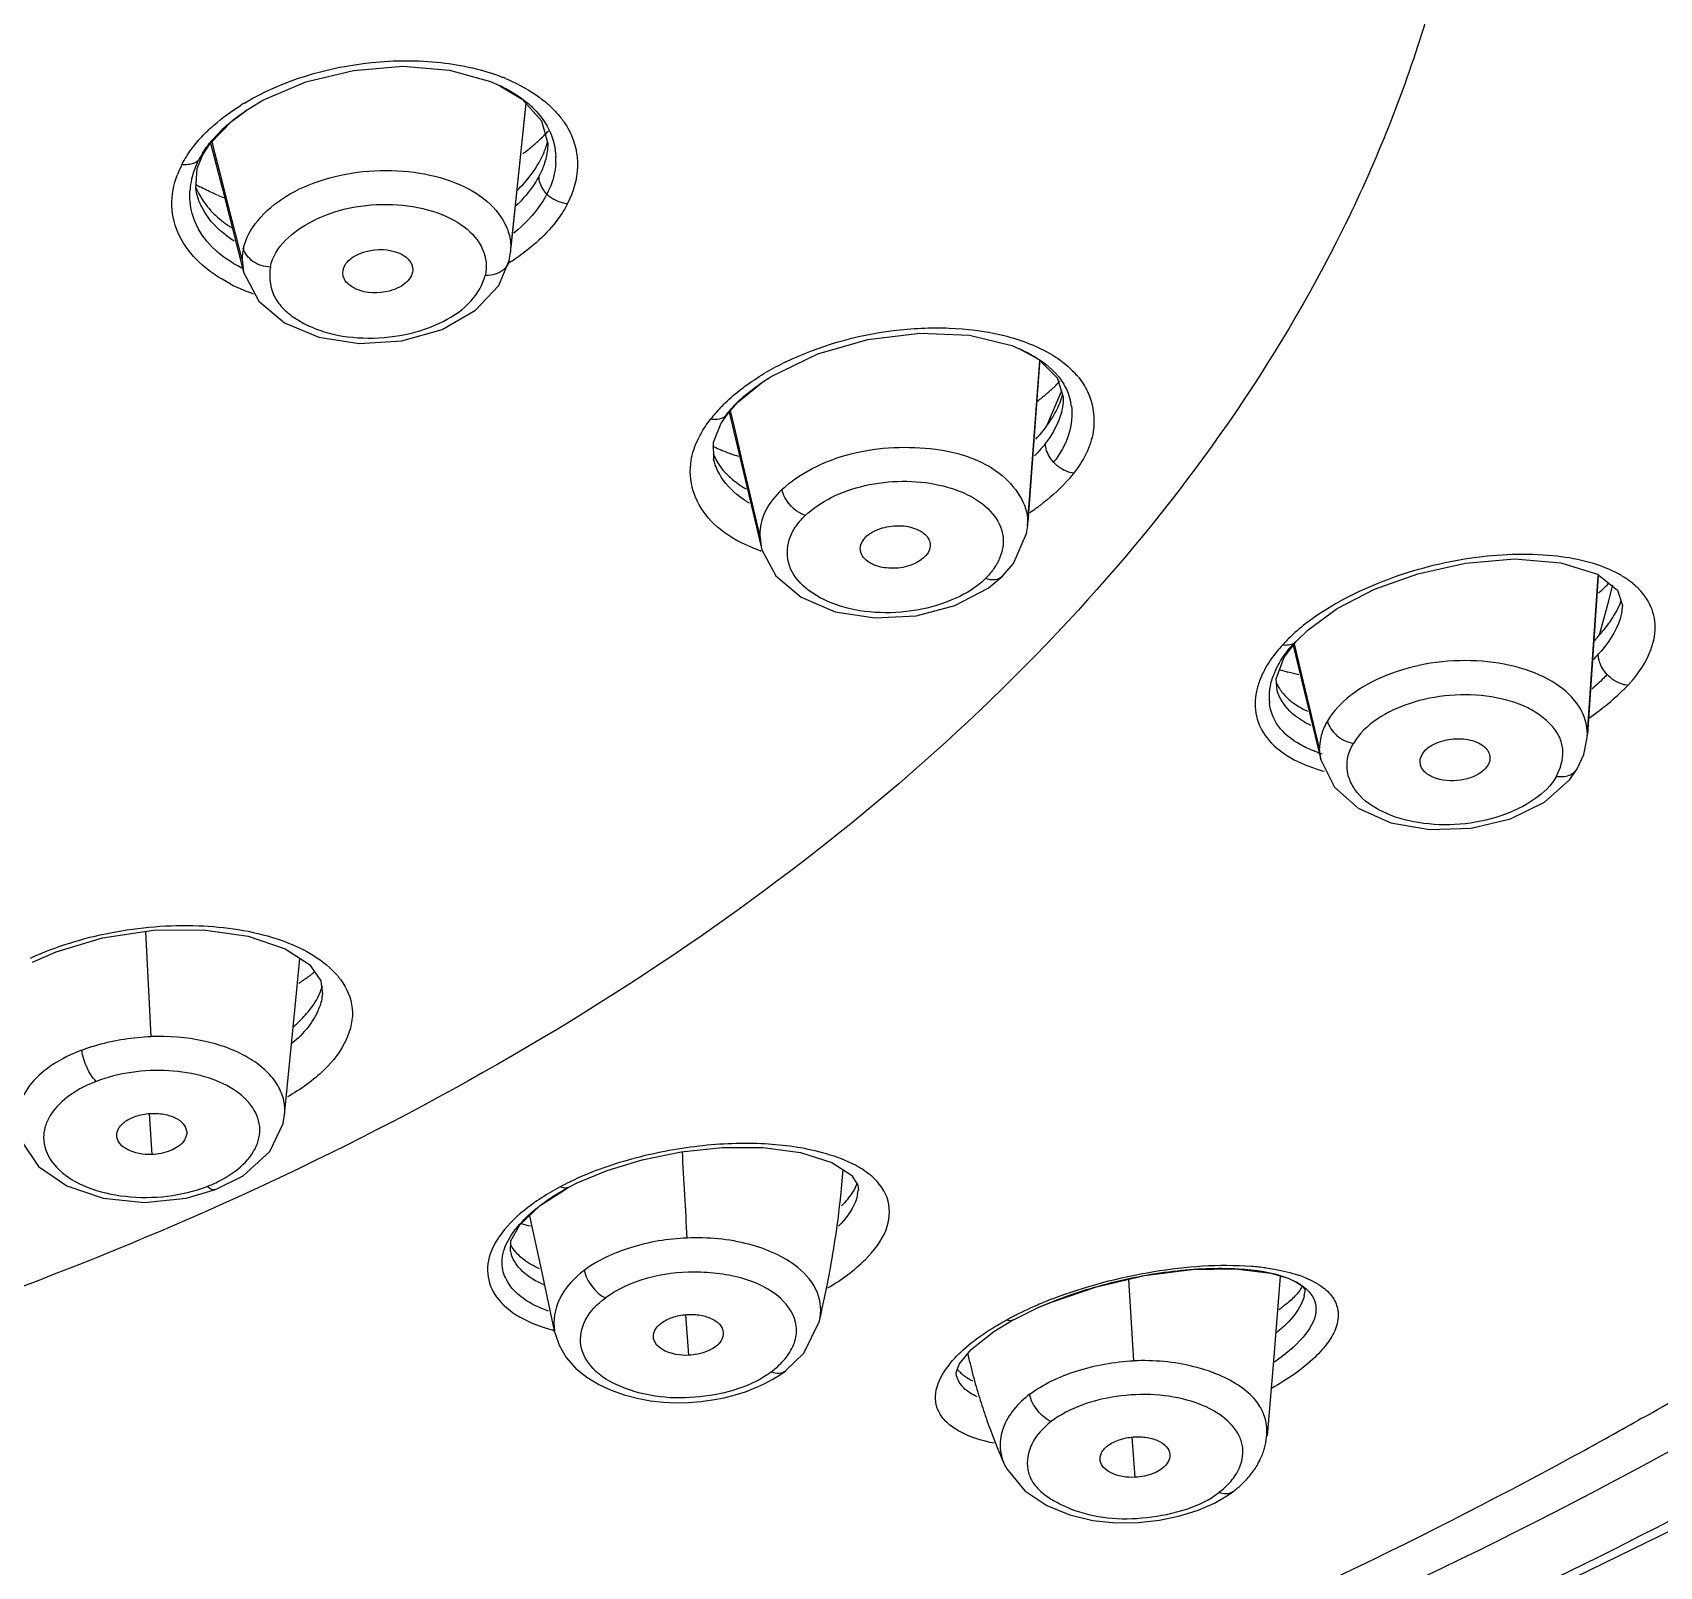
# Model space of a CAD drawing. Extents: x 0 to 1693, y 0 to 1240.
# Drawn here: x 810.4 to 828.96, y 588.23 to 605.73 of the extents above; entities that cross this region are included whole.
import ezdxf

# ---------------------------------------------------------------- set-up
doc = ezdxf.new("R2010")
doc.units = 0
doc.header["$LTSCALE"] = 40
doc.header["$MEASUREMENT"] = 0
doc.layers.add('DEF_LAYER_ASSEM_MEMBER', color=7, linetype='CONTINUOUS')

msp = doc.modelspace()

# ---------------------------------------------------------------- linework, layer by layer
at = {"layer": 'DEF_LAYER_ASSEM_MEMBER', "color": 7, "linetype": 'Continuous'}
for p, q in [((815.851, 603.224), (816.028, 604.926)), ((812.827, 604.84), (812.829, 604.841)), ((816.206, 604.727), (816.275, 604.469)), ((812.332, 604.326), (812.423, 604.469)), ((812.428, 604.474), (812.559, 603.962)), ((816.275, 604.469), (816.272, 604.398)), ((812.259, 603.954), (812.276, 604.182)), ((812.276, 604.182), (812.331, 604.324)), ((812.272, 603.888), (812.259, 603.954)), ((812.559, 603.962), (812.805, 602.999)), ((815.837, 603.135), (815.851, 603.224)), ((815.837, 603.135), (815.837, 603.135)), ((813.942, 602.955), (813.936, 602.993)), ((814.735, 603.029), (814.734, 603.014)), ((821.647, 602.131), (821.654, 602.128)), ((821.752, 600.108), (821.893, 601.989)), ((818.813, 601.802), (818.817, 601.805)), ((822.091, 601.793), (822.158, 601.578)), ((822.158, 601.578), (822.157, 601.518)), ((818.256, 601.278), (818.327, 601.382)), ((818.326, 601.382), (818.327, 601.382)), ((818.347, 601.405), (818.711, 599.868)), ((818.168, 601.06), (818.256, 601.278)), ((818.17, 600.864), (818.168, 601.06)), ((818.169, 600.864), (818.168, 600.868)), ((821.74, 600.017), (821.753, 600.109)), ((818.71, 599.868), (818.72, 599.831)), ((819.847, 599.811), (819.842, 599.845)), ((820.641, 599.884), (820.64, 599.874)), ((821.301, 599.396), (821.46, 599.528)), ((821.46, 599.528), (821.46, 599.527)), ((828.139, 597.691), (828.264, 599.532)), ((828.539, 599.198), (828.538, 599.177)), ((828.538, 599.18), (828.538, 599.177)), ((824.681, 598.608), (824.817, 598.788)), ((824.819, 598.79), (824.952, 598.919)), ((824.59, 598.362), (824.681, 598.608)), ((824.782, 598.742), (825.097, 597.442)), ((824.599, 598.229), (824.59, 598.362)), ((825.099, 597.436), (825.097, 597.442)), ((826.235, 597.382), (826.23, 597.416)), ((827.028, 597.458), (827.028, 597.449)), ((827.935, 597.207), (828.027, 597.339)), ((828.027, 597.339), (828.027, 597.34)), ((827.649, 596.954), (827.935, 597.207)), ((813.401, 594.694), (813.447, 595.17)), ((813.555, 595.1), (813.687, 594.915)), ((813.687, 594.915), (813.706, 594.76)), ((813.273, 593.385), (813.401, 594.694)), ((813.704, 594.761), (813.704, 594.757)), ((819.741, 592.699), (819.816, 592.583)), ((812.15, 592.436), (812.484, 592.533)), ((812.484, 592.533), (812.483, 592.533)), ((816.19, 592.353), (816.504, 592.554)), ((816.504, 592.554), (816.514, 592.56)), ((816.51, 592.557), (816.613, 592.609)), ((819.816, 592.583), (819.82, 592.523)), ((819.817, 592.527), (819.817, 592.523)), ((815.957, 592.131), (816.19, 592.353)), ((815.853, 591.95), (815.957, 592.131)), ((815.85, 591.827), (815.853, 591.95)), ((819.482, 591.537), (819.501, 591.638)), ((824.529, 591.579), (824.724, 591.522)), ((824.561, 590.578), (824.637, 591.543)), ((819.445, 591.35), (819.463, 591.441)), ((819.463, 591.441), (819.482, 591.537)), ((824.724, 591.522), (824.813, 591.481)), ((824.914, 591.396), (824.914, 591.36)), ((824.915, 591.365), (824.914, 591.36)), ((819.391, 591.098), (819.409, 591.179)), ((819.409, 591.179), (819.427, 591.263)), ((819.427, 591.263), (819.445, 591.35)), ((821.589, 591.048), (821.881, 591.191)), ((819.377, 591.036), (819.391, 591.098)), ((819.377, 591.032), (819.378, 591.036)), ((821.366, 590.914), (821.591, 591.05)), ((816.348, 590.921), (816.352, 590.902)), ((821.107, 590.708), (821.366, 590.914)), ((824.49, 589.723), (824.561, 590.578)), ((820.942, 590.409), (820.94, 590.416)), ((821.307, 589.845), (821.327, 589.791)), ((821.327, 589.791), (821.346, 589.739)), ((821.346, 589.739), (821.366, 589.689)), ((821.366, 589.689), (821.385, 589.64)), ((824.481, 589.73), (824.482, 589.742)), ((821.385, 589.64), (821.404, 589.592)), ((821.404, 589.592), (821.423, 589.546)), ((821.423, 589.546), (821.442, 589.503)), ((821.442, 589.503), (821.459, 589.462)), ((821.459, 589.462), (821.48, 589.413))]:
    msp.add_line(p, q, dxfattribs=at)
at = {"layer": 'DEF_LAYER_ASSEM_MEMBER', "color": 9, "linetype": 'Continuous'}
for p, q in [((816.025, 604.931), (815.854, 603.284)), ((812.478, 604.363), (812.445, 604.492)), ((812.533, 604.145), (812.478, 604.363)), ((816.273, 604.407), (816.272, 604.398)), ((812.287, 604.272), (812.331, 604.324)), ((812.331, 604.324), (812.332, 604.326)), ((812.579, 603.966), (812.533, 604.145)), ((812.272, 603.888), (812.269, 603.898)), ((812.595, 603.9), (812.579, 603.966)), ((812.787, 603.145), (812.595, 603.9)), ((812.787, 603.145), (812.805, 603.002)), ((821.889, 601.961), (821.754, 600.149)), ((821.891, 601.991), (821.889, 601.961)), ((822.137, 601.646), (821.969, 601.243)), ((818.294, 601.351), (818.326, 601.382)), ((818.368, 601.392), (818.361, 601.421)), ((818.436, 601.102), (818.368, 601.392)), ((822.157, 601.523), (822.157, 601.518)), ((818.475, 600.936), (818.436, 601.102)), ((818.51, 600.786), (818.475, 600.936)), ((818.695, 599.999), (818.51, 600.786)), ((821.753, 600.109), (821.754, 600.149)), ((818.695, 599.999), (818.71, 599.868)), ((828.262, 599.532), (828.14, 597.729)), ((828.263, 599.547), (828.262, 599.532)), ((828.424, 599.419), (828.393, 599.299)), ((828.428, 599.431), (828.424, 599.419)), ((828.372, 599.221), (828.276, 598.858)), ((828.393, 599.299), (828.372, 599.221)), ((824.817, 598.787), (824.789, 598.765)), ((824.819, 598.79), (824.817, 598.787)), ((824.862, 598.485), (824.796, 598.76)), ((824.9, 598.327), (824.862, 598.485)), ((825.083, 597.567), (824.9, 598.327)), ((828.139, 597.693), (828.14, 597.729)), ((825.097, 597.442), (825.083, 597.567)), ((811.685, 595.479), (811.745, 594.28)), ((811.728, 593.401), (811.756, 592.934)), ((816.514, 592.56), (816.51, 592.557)), ((822.902, 591.509), (822.962, 590.58)), ((817.849, 591.106), (817.881, 590.643)), ((821.588, 591.048), (821.591, 591.05)), ((828.763, 589.924), (828.722, 589.901)), ((822.942, 589.71), (822.977, 589.251)), ((821.486, 589.401), (821.488, 589.397)), ((824.097, 589.088), (824.094, 589.086))]:
    msp.add_line(p, q, dxfattribs=at)
at = {"layer": 'DEF_LAYER_ASSEM_MEMBER', "color": 7, "linetype": 'Continuous'}
for points in [[(825.695, 586.985), (831.122, 589.635), (835.999, 592.64), (840.175, 595.863), (843.762, 599.331), (846.725, 602.979), (849.065, 606.786), (850.785, 610.781), (851.843, 614.945), (852.19, 619.099)], [(812.827, 604.84), (813.025, 604.961), (813.513, 605.171), (814.059, 605.302), (814.621, 605.349), (815.155, 605.306), (815.623, 605.176), (815.733, 605.127)], [(815.73, 605.128), (815.985, 604.975), (816.206, 604.727)], [(812.423, 604.469), (812.672, 604.724), (812.83, 604.841)], [(815.45, 602.565), (815.716, 602.85), (815.837, 603.135)], [(812.805, 603), (812.977, 602.669), (813.271, 602.423), (813.662, 602.258), (814.122, 602.186), (814.609, 602.216), (815.069, 602.346), (815.45, 602.565)], [(818.817, 601.805), (819.359, 602.07), (819.93, 602.232), (820.523, 602.303), (821.09, 602.28), (821.572, 602.162), (821.647, 602.131)], [(821.653, 602.128), (821.876, 602.007), (822.091, 601.793)], [(818.326, 601.382), (818.442, 601.513), (818.73, 601.748), (818.813, 601.803)], [(821.46, 599.527), (821.59, 599.678), (821.74, 600.017)], [(818.72, 599.831), (818.879, 599.535), (819.167, 599.291), (819.554, 599.127), (820.009, 599.056), (820.48, 599.081), (820.923, 599.197), (821.301, 599.396)], [(824.952, 598.919), (825.286, 599.163), (825.709, 599.382), (826.206, 599.56), (826.75, 599.681), (827.31, 599.728), (827.837, 599.686), (828.256, 599.553), (828.482, 599.373), (828.539, 599.198)], [(828.027, 597.34), (828.1, 597.498), (828.139, 597.693)], [(825.098, 597.436), (825.253, 597.124), (825.526, 596.884), (825.897, 596.719), (826.339, 596.641), (826.812, 596.657), (827.263, 596.765), (827.649, 596.954)], [(810.396, 595.129), (810.665, 595.247), (811.196, 595.406), (811.775, 595.492), (812.343, 595.497), (812.858, 595.423), (813.278, 595.28), (813.555, 595.1)], [(810.225, 593.22), (810.261, 593.098), (810.464, 592.798), (810.787, 592.575), (811.203, 592.434), (811.675, 592.387), (812.15, 592.436)], [(812.483, 592.533), (812.799, 592.692), (813.103, 592.968), (813.257, 593.287), (813.273, 593.385)], [(816.613, 592.609), (816.953, 592.752), (817.353, 592.874), (817.799, 592.965), (818.266, 593.014), (818.73, 593.012), (819.161, 592.955), (819.518, 592.843), (819.741, 592.699)], [(819.501, 591.638), (819.51, 591.691), (819.52, 591.747), (819.53, 591.804), (819.54, 591.863), (819.549, 591.924), (819.559, 591.987), (819.569, 592.053), (819.578, 592.121), (819.588, 592.191), (819.597, 592.265), (819.606, 592.341), (819.615, 592.42), (819.624, 592.502), (819.632, 592.586), (819.639, 592.674), (819.646, 592.76)], [(816.066, 592.235), (816.207, 591.586), (816.348, 590.921)], [(821.881, 591.191), (822.034, 591.254), (822.539, 591.425), (823.087, 591.553), (823.628, 591.621), (824.123, 591.628), (824.529, 591.579)], [(824.812, 591.481), (824.881, 591.436), (824.914, 591.396)], [(818.994, 590.468), (819.199, 590.668), (819.377, 591.032)], [(816.358, 590.903), (816.404, 590.759), (816.487, 590.616), (816.596, 590.494), (816.722, 590.393), (816.857, 590.311), (817, 590.245), (817.147, 590.193), (817.297, 590.154), (817.448, 590.125), (817.596, 590.108), (817.74, 590.101), (817.882, 590.104), (818.021, 590.114), (818.157, 590.133), (818.289, 590.158), (818.415, 590.19), (818.533, 590.227)], [(820.941, 590.408), (820.938, 590.441), (820.972, 590.54), (821.107, 590.708)], [(821.069, 590.66), (821.07, 590.654), (821.078, 590.619), (821.086, 590.585), (821.095, 590.551), (821.103, 590.517), (821.111, 590.483), (821.12, 590.45)], [(818.533, 590.227), (818.644, 590.27), (818.746, 590.316), (818.838, 590.365), (818.919, 590.415), (818.992, 590.467)], [(821.12, 590.45), (821.128, 590.417), (821.137, 590.384), (821.146, 590.351), (821.155, 590.319), (821.164, 590.287), (821.173, 590.256), (821.182, 590.224), (821.191, 590.193), (821.201, 590.163), (821.21, 590.132), (821.22, 590.102), (821.229, 590.072), (821.239, 590.043), (821.248, 590.014), (821.258, 589.985), (821.268, 589.956), (821.278, 589.928), (821.287, 589.9), (821.307, 589.845)], [(824.097, 589.088), (824.113, 589.1), (824.131, 589.114), (824.148, 589.129), (824.165, 589.144), (824.182, 589.158), (824.198, 589.173), (824.213, 589.188), (824.228, 589.203), (824.243, 589.218), (824.257, 589.233), (824.27, 589.248), (824.283, 589.264), (824.296, 589.279), (824.308, 589.294), (824.32, 589.31), (824.331, 589.325), (824.341, 589.341), (824.352, 589.356), (824.361, 589.371), (824.371, 589.387), (824.38, 589.402), (824.388, 589.418), (824.396, 589.433), (824.404, 589.449), (824.411, 589.464), (824.418, 589.479), (824.424, 589.495), (824.431, 589.51), (824.436, 589.525), (824.442, 589.54), (824.447, 589.555), (824.451, 589.57), (824.456, 589.585), (824.46, 589.6), (824.463, 589.615), (824.466, 589.629), (824.469, 589.644), (824.472, 589.658), (824.474, 589.672), (824.476, 589.686), (824.478, 589.7), (824.479, 589.715), (824.481, 589.73)], [(821.48, 589.413), (821.488, 589.397), (821.489, 589.394)], [(821.486, 589.401), (821.514, 589.346), (821.72, 589.096), (821.972, 588.928), (822.232, 588.822), (822.497, 588.758), (822.76, 588.731), (823.013, 588.734), (823.258, 588.762), (823.488, 588.811), (823.698, 588.877)], [(823.698, 588.877), (823.884, 588.957), (824.045, 589.05), (824.094, 589.086)]]:
    msp.add_lwpolyline(points, dxfattribs=at)
at = {"layer": 'DEF_LAYER_ASSEM_MEMBER', "color": 9, "linetype": 'Continuous'}
for centre, radius, start, end in [((814.962, 603.513), 1.789, 63.4509, 64.4681), ((814.978, 603.228), 2.144, 67.4846, 68.5267), ((814.239, 602.543), 2.78, 120.8608, 121.788), ((813.679, 603.452), 1.622, 134.4765, 138.1287), ((813.813, 603.315), 1.813, 131.2237, 134.4824), ((813.321, 603.733), 1.165, 147.5242, 149.3161), ((813.231, 603.668), 1.262, 153.6845, 159.3147), ((813.061, 603.872), 0.871, 152.6843, 167.3788), ((813.26, 603.769), 1.095, 149.3011, 152.6678), ((815.603, 604.29), 0.766, 356.2595, 2.1094), ((813.031, 603.879), 0.84, 167.4385, 175.9577), ((813.356, 603.144), 0.569, 166.8321, 179.8763), ((815.264, 603.286), 0.591, 354.0614, 355.68), ((815.274, 603.285), 0.58, 355.6741, 359.889), ((814.42, 605.355), 2.655, 302.3279, 302.6933), ((814.454, 605.303), 2.593, 302.6889, 304.1693), ((813.53, 604.579), 1.925, 242.8699, 245.5996), ((813.636, 604.817), 2.185, 245.6521, 250.6758), ((820.411, 599.033), 3.267, 115.743, 120.1546), ((821.593, 601.207), 0.949, 39.967, 43.2966), ((821.62, 601.231), 0.912, 38.8585, 39.9515), ((819.521, 600.246), 1.756, 136.6026, 142.1902), ((819.358, 600.536), 1.34, 140.7514, 142.5588), ((821.612, 601.387), 0.646, 10.288, 13.8648), ((821.605, 601.385), 0.652, 7.9325, 10.2882), ((820.303, 602.466), 2.655, 303.6855, 306.6901), ((819.466, 601.951), 2.262, 249.7992, 250.5468), ((827.896, 598.465), 1.247, 61.6171, 62.502), ((828.071, 598.736), 0.923, 48.7161, 52.9808), ((828.126, 598.798), 0.84, 44.4819, 48.7101), ((825.409, 597.953), 1.081, 151.4347, 155.4015), ((825.617, 599.117), 1.873, 252.2098, 255.135), ((813.228, 594.425), 0.849, 36.5213, 37.8981), ((813.149, 594.817), 0.558, 351.9802, 353.8315), ((595.21, 580.162), 222.97, 3.03844, 3.29269), ((811.806, 594.066), 1.606, 291.2632, 293.7323), ((817.663, 590.295), 2.588, 117.2104, 118.7308), ((817.732, 590.163), 2.737, 116.9829, 117.2224), ((819.382, 592.562), 0.437, 350.0063, 354.778), ((816.458, 591.489), 0.895, 146.7152, 152.2277), ((816.534, 591.441), 0.985, 145.7512, 146.7811), ((824.062, 588.602), 3.065, 82.3754, 85.4494), ((824.426, 590.315), 1.31, 67.6243, 71.3828), ((823.547, 587.301), 4.262, 113.2763, 117.5864), ((823.746, 586.85), 4.755, 111.0722, 113.3281), ((823.411, 587.564), 3.966, 117.6078, 118.57), ((801.503, 638.281), 55.511, 299.411, 301.6682), ((816.941, 593.079), 2.233, 252.9153, 254.4554), ((821.65, 589.91), 1.01, 143.819, 145.2339), ((821.726, 589.853), 1.105, 141.0769, 143.7992), ((800.661, 639.752), 57.206, 298.502, 299.3752), ((800.094, 640.812), 58.408, 292.38865, 298.49531)]:
    msp.add_arc(centre, radius, start, end, dxfattribs=at)
at = {"layer": 'DEF_LAYER_ASSEM_MEMBER', "color": 7, "linetype": 'Continuous'}
for centre, radius, start, end in [((814.748, 606.055), 2.108, 313.0523, 315.1905), ((814.829, 605.974), 1.994, 315.1948, 316.8856), ((814.501, 606.337), 2.483, 306.8525, 309.9189), ((814.635, 606.176), 2.274, 309.9192, 313.0399), ((815.422, 604.704), 0.878, 340.9632, 345.8114), ((813.232, 605.697), 1.956, 239.9953, 241.7133), ((812.994, 604.267), 0.794, 202.2556, 206.6795), ((813.021, 604.28), 0.823, 206.6569, 207.3136), ((813.428, 606.119), 2.421, 247.6806, 249.5262), ((820.615, 603.194), 2.081, 312.6421, 316.3152), ((820.344, 603.493), 2.485, 308.1772, 311.1721), ((820.467, 603.352), 2.298, 311.1903, 312.678), ((820.253, 603.608), 2.631, 307.6854, 308.2012), ((819.047, 602.849), 2.038, 244.0641, 246.4213), ((818.794, 601.186), 0.681, 201.9912, 209.0726), ((819.092, 602.952), 2.149, 246.4125, 247.7891), ((819.136, 603.059), 2.265, 247.7976, 250.1539), ((819.184, 603.193), 2.407, 250.1515, 252.3005), ((826.597, 601.239), 2.529, 311.2741, 313.6562), ((826.701, 601.13), 2.379, 313.6689, 314.8277), ((826.744, 601.086), 2.316, 314.8311, 315.2206), ((827.905, 599.451), 0.65, 341.8117, 343.205), ((827.196, 599.761), 1.408, 316.9018, 320.089), ((826.98, 599.819), 1.743, 314.8665, 317.4958), ((825.433, 598.075), 0.933, 155.9618, 159.6563), ((825.241, 600.428), 2.055, 252.5245, 253.2098), ((825.26, 600.492), 2.122, 253.2142, 254.7272), ((825.277, 600.553), 2.186, 254.7225, 255.2941), ((825.307, 600.669), 2.305, 255.3172, 258.5295), ((825.064, 598.532), 0.521, 204.2567, 212.7061), ((825.131, 598.144), 0.623, 175.6767, 180.6235), ((825.086, 598.143), 0.577, 180.6318, 185.9583), ((825.576, 598.973), 1.54, 250.2983, 252.4719), ((812.097, 596.925), 2.437, 303.2924, 306.2893), ((812.207, 596.773), 2.25, 306.3162, 307.2798), ((812.26, 596.704), 2.163, 307.2794, 308.3121), ((812.299, 596.654), 2.099, 308.3147, 308.8192), ((812.983, 595.073), 0.753, 334.7248, 336.3315), ((812.49, 595.446), 1.375, 309.944, 314.9574), ((817.657, 590.395), 2.447, 118.1137, 119.7299), ((816.612, 594.571), 2.509, 255.1888, 257.7385), ((816.234, 591.918), 0.395, 193.2781, 198.1035), ((816.238, 592.117), 0.442, 208.5452, 210.377), ((824.48, 590.854), 0.71, 59.1682, 62.0427), ((824.522, 590.924), 0.629, 55.8858, 59.1736), ((824.476, 591.65), 0.466, 326.8228, 327.8112), ((824.489, 591.642), 0.45, 327.7999, 331.3649), ((824.5, 591.635), 0.437, 331.3781, 332.235), ((824.576, 591.394), 0.34, 348.5871, 354.2566), ((821.218, 590.687), 0.335, 216.1467, 222.7034), ((823.238, 588.763), 1.795, 68.3419, 70.0152)]:
    msp.add_arc(centre, radius, start, end, dxfattribs=at)
at = {"layer": 'DEF_LAYER_ASSEM_MEMBER', "color": 9, "linetype": 'Continuous'}
for points, start_tangent, end_tangent in [([(825.644, 587.109), (830.831, 589.705), (835.485, 592.628), (839.497, 595.745), (842.788, 598.951), (845.402, 602.242), (847.414, 605.643), (848.889, 609.168), (849.822, 612.784), (850.187, 616.444), (849.957, 620.1), (849.132, 623.719), (847.718, 627.271), (845.726, 630.73), (843.183, 634.056), (836.595, 640.14)], (0.914971, 0.403519), (-0.800849, 0.598866)), ([(817.456, 624.738), (821.902, 621.09), (825.015, 616.93), (826.025, 614.717), (826.653, 612.449), (826.894, 610.152), (826.743, 607.852), (826.202, 605.575), (825.278, 603.348), (822.328, 599.142), (818.025, 595.426), (812.567, 592.37)], (0.8344, -0.551159), (-0.912153, -0.409851)), ([(812.813, 604.929), (814.263, 605.392), (815.055, 605.392), (815.763, 605.223)], (0.858397, 0.512986), (0.930568, -0.366119)), ([(815.762, 605.113), (815.833, 605.076), (816.023, 604.949)], (0.89453, -0.447007), (0.781323, -0.624127)), ([(815.799, 605.208), (815.926, 605.15), (816.249, 604.942)], (0.923755, -0.382983), (0.766875, -0.641796)), ([(812.377, 604.596), (812.465, 604.678), (812.775, 604.905)], (0.709901, 0.704302), (0.849984, 0.526809)), ([(816.023, 604.949), (816.114, 604.868), (816.306, 604.591)], (0.781323, -0.624127), (0.395617, -0.918415)), ([(816.249, 604.942), (816.376, 604.82)], (0.766875, -0.641796), (0.670802, -0.741637)), ([(812.618, 604.679), (812.667, 604.721), (812.827, 604.84)], (0.751814, 0.659376), (0.827354, 0.561681)), ([(816.376, 604.82), (816.454, 604.723)], (0.670802, -0.741637), (0.580246, -0.814441)), ([(816.454, 604.723), (816.526, 604.605)], (0.580246, -0.814441), (0.451329, -0.892358)), ([(812.211, 604.405), (812.248, 604.454), (812.377, 604.596)], (0.591817, 0.806073), (0.709901, 0.704302)), ([(812.337, 604.359), (812.367, 604.404), (812.471, 604.534)], (0.536844, 0.843682), (0.666991, 0.745066)), ([(816.306, 604.591), (816.368, 604.318)], (0.395617, -0.918415), (0.037029, -0.999314)), ([(816.526, 604.605), (816.615, 604.208), (816.502, 603.783)], (0.451329, -0.892358), (-0.448508, -0.893779)), ([(812.099, 604.227), (812.211, 604.405)], (0.465363, 0.88512), (0.591817, 0.806073)), ([(816.272, 604.398), (816.233, 604.227)], (-0.114936, -0.993373), (-0.326327, -0.945257)), ([(812.17, 604.227), (812.099, 604.227)], (-0.994288, -0.10673), (-0.9936, 0.112953)), ([(812.234, 604.242), (812.17, 604.227)], (-0.933944, -0.357419), (-0.994288, -0.10673)), ([(812.287, 604.272), (812.234, 604.242)], (-0.789915, -0.613217), (-0.933944, -0.357419)), ([(812.802, 603.274), (812.966, 603.588), (813.285, 603.863), (813.725, 604.058), (814.233, 604.153), (814.75, 604.14), (815.22, 604.021), (815.585, 603.805), (815.803, 603.519)], (0.228164, 0.973623), (0.403654, -0.914912)), ([(816.233, 604.227), (816.177, 604.098)], (-0.326327, -0.945257), (-0.461664, -0.887055)), ([(816.367, 604.24), (816.357, 604.154), (816.266, 603.892)], (-0.065083, -0.99788), (-0.458813, -0.888533)), ([(812.652, 602.867), (812.3, 603.112), (812.072, 603.415), (811.986, 603.756), (812.05, 604.114)], (-0.889819, 0.456314), (0.351933, 0.936025)), ([(816.177, 604.098), (816.125, 604.01), (815.909, 603.752)], (-0.461664, -0.887055), (-0.722799, -0.691058)), ([(816.266, 603.892), (816.226, 603.94), (816.177, 604.098)], (-0.717131, 0.696938), (0.097198, 0.995265)), ([(812.248, 603.581), (812.219, 603.669), (812.193, 603.939)], (-0.368376, 0.929677), (0.070159, 0.997536)), ([(812.326, 603.746), (812.272, 603.888)], (-0.448208, 0.893929), (-0.257705, 0.966224)), ([(816.266, 603.892), (816.201, 603.782), (815.889, 603.446)], (-0.458813, -0.888533), (-0.767918, -0.640548)), ([(816.266, 603.892), (816.439, 603.795), (816.502, 603.783)], (0.717131, -0.696938), (0.996133, -0.087861)), ([(812.697, 603.354), (812.578, 603.44), (812.326, 603.746)], (-0.841057, 0.540946), (-0.448208, 0.893929)), ([(813.11, 603.059), (813.589, 603.583), (814.022, 603.734), (814.504, 603.772), (814.96, 603.696), (815.323, 603.516), (815.532, 603.259), (815.561, 602.963)], (0.189604, 0.981861), (-0.261526, -0.965197)), ([(816.502, 603.783), (816.396, 603.612), (815.91, 603.157)], (-0.458476, -0.888707), (-0.827335, -0.561709)), ([(812.786, 603.047), (812.445, 603.286), (812.248, 603.581)], (-0.891844, 0.452344), (-0.368376, 0.929677)), ([(815.803, 603.519), (815.825, 603.461), (815.854, 603.284)], (0.403654, -0.914912), (-0.001783, -0.999998)), ([(813.11, 603.059), (812.911, 603.124), (812.801, 603.274)], (-0.99923, 0.03923), (-0.241159, 0.970486)), ([(813.11, 603.059), (813.139, 602.764), (813.22, 602.627), (813.348, 602.507), (813.515, 602.405), (813.71, 602.325), (814.166, 602.25), (814.648, 602.29), (815.083, 602.439), (815.403, 602.675), (815.561, 602.963)], (-0.153032, -0.988221), (0.226944, 0.973908)), ([(815.837, 603.135), (815.79, 603.046), (815.699, 602.986)], (-0.220716, -0.975338), (-0.92964, -0.368468)), ([(815.699, 602.986), (815.561, 602.963)], (-0.92964, -0.368468), (-0.999242, 0.038932)), ([(818.992, 601.977), (820.218, 602.334), (820.858, 602.363), (821.451, 602.285)], (0.900361, 0.435143), (0.972885, -0.231291)), ([(821.451, 602.285), (821.515, 602.269), (821.696, 602.213)], (0.972885, -0.231291), (0.942849, -0.33322)), ([(821.654, 602.128), (821.79, 602.061), (822.103, 601.809)], (0.916286, -0.400524), (0.631893, -0.775055)), ([(821.696, 602.213), (821.873, 602.141), (822.283, 601.858)], (0.942849, -0.33322), (0.685567, -0.728009)), ([(818.32, 601.384), (818.42, 601.495), (818.813, 601.802)], (0.632553, 0.774517), (0.847668, 0.530527)), ([(818.488, 601.67), (818.554, 601.719), (818.77, 601.859)], (0.792652, 0.609674), (0.864208, 0.503134)), ([(822.103, 601.809), (822.149, 601.746), (822.239, 601.541)], (0.631893, -0.775055), (0.239688, -0.97085)), ([(822.331, 601.803), (822.435, 601.638)], (0.627377, -0.778716), (0.429132, -0.903242)), ([(818.245, 601.452), (818.3, 601.508), (818.488, 601.67)], (0.68641, 0.727215), (0.792652, 0.609674)), ([(822.435, 601.638), (822.5, 601.181), (822.279, 600.709)], (0.429132, -0.903242), (-0.617643, -0.786459)), ([(822.137, 601.401), (822.108, 601.312), (821.957, 601.048)], (-0.247998, -0.968761), (-0.610848, -0.791748)), ([(822.251, 601.475), (822.222, 601.155), (822.049, 600.831)], (0.13804, -0.990427), (-0.607693, -0.794172)), ([(822.157, 601.518), (822.137, 601.401)], (-0.082292, -0.996608), (-0.247998, -0.968761)), ([(817.992, 601.097), (818.021, 601.154), (818.134, 601.322)], (0.436959, 0.899481), (0.610998, 0.791632)), ([(818.194, 601.319), (818.134, 601.322)], (-0.998533, -0.054146), (-0.987207, 0.159445)), ([(818.294, 601.351), (818.272, 601.338), (818.194, 601.319)], (-0.82393, -0.566692), (-0.998533, -0.054146)), ([(817.945, 600.984), (817.992, 601.097)], (0.319336, 0.947642), (0.436959, 0.899481)), ([(818.948, 600.521), (819.295, 600.76), (819.739, 600.929), (820.227, 600.999), (820.699, 600.98), (821.104, 600.884), (821.427, 600.708), (821.661, 600.449), (821.754, 600.149)], (0.73092, 0.682463), (-0.003143, -0.999995)), ([(821.957, 601.048), (821.928, 601.012), (821.83, 600.905)], (-0.610848, -0.791748), (-0.70674, -0.707473)), ([(822.049, 600.831), (822.008, 600.883), (821.957, 601.048)], (-0.6884, 0.725331), (0.061564, 0.998103)), ([(818.685, 599.828), (818.284, 600.035), (818.026, 600.308), (817.908, 600.635), (817.945, 600.984)], (-0.938477, 0.345342), (0.319336, 0.947642)), ([(818.234, 600.698), (818.169, 600.864)], (-0.485404, 0.87429), (-0.227951, 0.973673)), ([(822.049, 600.831), (822.1, 600.786), (822.279, 600.709)], (0.68903, -0.724732), (0.991124, -0.132944)), ([(818.577, 600.365), (818.468, 600.437), (818.234, 600.698)], (-0.861695, 0.507427), (-0.485404, 0.87429)), ([(822.279, 600.709), (822.196, 600.611), (821.89, 600.336)], (-0.614367, -0.789021), (-0.801622, -0.597831)), ([(818.948, 600.521), (818.757, 600.269), (818.695, 599.999)], (-0.730921, -0.682462), (-0.003143, -0.999995)), ([(819.215, 600.224), (818.982, 600.429), (818.948, 600.521)], (-0.945968, 0.32426), (-0.195105, 0.980782)), ([(819.213, 600.225), (819.51, 600.429), (819.896, 600.565), (820.743, 600.572), (821.1, 600.444), (821.352, 600.244), (821.468, 599.998), (821.431, 599.735)], (0.746713, 0.665146), (-0.391508, -0.920175)), ([(821.27, 599.504), (820.931, 599.28), (820.488, 599.145), (820.007, 599.119), (819.562, 599.208), (819.221, 599.396), (819.033, 599.655), (819.031, 599.946), (819.1, 600.09), (819.213, 600.225)], (-0.701925, -0.712251), (0.686177, 0.727435)), ([(821.431, 599.735), (821.357, 599.606)], (-0.391508, -0.920175), (-0.585028, -0.811013)), ([(828.471, 599.57), (827.747, 599.764), (826.823, 599.738), (825.859, 599.492), (825.027, 599.064)], (-0.887008, 0.461753), (-0.81901, -0.573779)), ([(821.357, 599.606), (821.27, 599.504)], (-0.585028, -0.811013), (-0.707882, -0.706331)), ([(821.46, 599.527), (821.378, 599.49), (821.27, 599.504)], (-0.716909, -0.697167), (-0.943815, 0.330476)), ([(828.627, 599.473), (828.595, 599.496), (828.488, 599.561)], (-0.798069, 0.602567), (-0.879772, 0.475396)), ([(828.601, 598.286), (828.817, 598.586), (828.91, 598.88), (828.878, 599.151), (828.725, 599.387)], (0.698379, 0.715728), (-0.700289, 0.71386)), ([(828.538, 599.177), (828.513, 599.047), (828.265, 598.641)], (-0.073962, -0.997261), (-0.675333, -0.737513)), ([(825.027, 599.064), (824.953, 599.011), (824.755, 598.844)], (-0.81901, -0.573779), (-0.721384, -0.692535)), ([(824.755, 598.844), (824.661, 598.745)], (-0.721384, -0.692535), (-0.657519, -0.753438)), ([(824.661, 598.745), (824.601, 598.677), (824.459, 598.47)], (-0.683899, -0.729577), (-0.47773, -0.878507)), ([(824.731, 598.745), (824.661, 598.745)], (-0.987261, -0.159109), (-0.989586, 0.143941)), ([(824.789, 598.765), (824.731, 598.745)], (-0.861778, -0.507286), (-0.987261, -0.159109)), ([(828.366, 598.41), (828.322, 598.466), (828.265, 598.641)], (-0.687353, 0.726323), (0.049152, 0.998791)), ([(828.14, 597.729), (828.049, 598.038), (827.784, 598.3), (827.376, 598.483), (826.876, 598.565), (825.845, 598.399), (825.438, 598.171), (825.173, 597.88)], (0.004458, 0.99999), (-0.502247, -0.864724)), ([(828.601, 598.286), (828.541, 598.298), (828.366, 598.41)], (-0.996238, 0.086655), (-0.687353, 0.726323)), ([(824.426, 598.403), (824.406, 598.356), (824.363, 598.216)], (-0.415793, -0.909459), (-0.203698, -0.979034)), ([(828.158, 597.913), (828.282, 598.003), (828.601, 598.286)], (0.825821, 0.563933), (0.701758, 0.712415)), ([(824.363, 598.216), (824.364, 597.936), (824.484, 597.687), (824.716, 597.483), (825.045, 597.333)], (-0.203698, -0.979034), (0.952059, -0.305914)), ([(827.788, 597.25), (827.86, 597.539), (827.828, 597.681), (827.745, 597.812), (827.62, 597.929), (827.46, 598.028), (827.047, 598.154), (826.572, 598.171), (826.105, 598.077), (825.47, 597.624)], (0.45401, 0.890997), (-0.511762, -0.859127)), ([(825.173, 597.88), (825.146, 597.829), (825.093, 597.672)], (-0.502247, -0.864724), (-0.190594, -0.981669)), ([(825.173, 597.88), (825.279, 597.715), (825.47, 597.624)], (0.218538, -0.975829), (0.987226, -0.159327)), ([(825.093, 597.672), (825.083, 597.567)], (-0.190594, -0.981669), (-0.004458, -0.99999)), ([(827.788, 597.25), (827.541, 596.99), (827.153, 596.798), (826.688, 596.702), (826.213, 596.72), (825.801, 596.846), (825.514, 597.062), (825.434, 597.194), (825.399, 597.335), (825.47, 597.624)], (-0.483021, -0.875609), (0.536285, 0.844037)), ([(827.788, 597.25), (827.931, 597.261), (828.027, 597.339)], (0.987275, -0.159025), (0.500638, 0.865657)), ([(810.373, 595.174), (811.286, 595.464), (812.292, 595.544), (813.188, 595.393), (813.817, 595.037)], (0.90647, 0.42227), (0.711047, -0.703145)), ([(813.91, 594.93), (814.044, 594.601), (813.977, 594.248), (813.724, 593.9), (813.306, 593.592)], (0.595075, -0.80367), (-0.870703, -0.491809)), ([(813.817, 595.037), (813.898, 594.947)], (0.711047, -0.703145), (0.614214, -0.78914)), ([(813.702, 594.739), (813.665, 594.602), (813.359, 594.203)], (-0.139463, -0.990227), (-0.763828, -0.64542)), ([(810.959, 594.125), (811.142, 594.185), (811.745, 594.28)], (0.934812, 0.355142), (0.999378, 0.035255)), ([(813.273, 593.385), (813.259, 593.567), (813.182, 593.741), (813.047, 593.9), (812.857, 594.038), (812.35, 594.228), (811.745, 594.28)], (0.096349, 0.995348), (-0.999378, -0.035255)), ([(810.959, 594.125), (810.628, 593.959), (810.385, 593.747), (810.246, 593.5), (810.225, 593.24)], (-0.934812, -0.355142), (0.154713, -0.987959)), ([(811.123, 593.767), (811.018, 593.925), (810.959, 594.125)], (-0.726078, 0.687612), (-0.121523, 0.992589)), ([(811.123, 593.767), (810.766, 593.566), (810.56, 593.303), (810.524, 593.162), (810.536, 593.021), (810.698, 592.76), (811.02, 592.562), (811.455, 592.457), (811.935, 592.459), (812.389, 592.57)], (-0.933924, -0.357472), (0.932754, 0.360514)), ([(812.708, 592.743), (812.919, 592.97), (812.99, 593.22), (812.91, 593.465), (812.691, 593.674), (812.359, 593.821), (811.953, 593.89), (811.524, 593.871), (811.123, 593.767)], (0.800882, 0.598822), (-0.934359, -0.356333)), ([(819.368, 592.965), (818.71, 593.056), (817.953, 593.023), (817.183, 592.867), (816.49, 592.602)], (-0.969731, 0.244177), (-0.891139, -0.45373)), ([(819.81, 592.798), (819.713, 592.847), (819.368, 592.965)], (-0.871991, 0.489521), (-0.969731, 0.244177)), ([(812.453, 592.596), (812.522, 592.629), (812.708, 592.743)], (0.915358, 0.402641), (0.800882, 0.598822)), ([(819.471, 591.412), (819.9, 591.737), (820.137, 592.076), (820.16, 592.402), (819.973, 592.685)], (0.864221, 0.503112), (-0.755375, 0.655293)), ([(819.973, 592.685), (819.936, 592.715), (819.81, 592.798)], (-0.755375, 0.655293), (-0.871991, 0.489521)), ([(812.483, 592.533), (812.463, 592.53), (812.389, 592.57)], (-0.933921, -0.35748), (-0.726295, 0.687383)), ([(816.419, 592.564), (816.001, 592.292), (815.72, 591.995)], (-0.88802, -0.459804), (-0.56274, -0.826634)), ([(816.51, 592.557), (816.49, 592.552), (816.419, 592.564)], (-0.911929, -0.410348), (-0.909715, 0.415232)), ([(819.812, 592.486), (819.786, 592.394), (819.594, 592.115)], (-0.173116, -0.984901), (-0.704281, -0.709922)), ([(812.567, 592.37), (806.814, 590.284), (800.53, 588.936)], (-0.912153, -0.409851), (-0.989198, -0.146586)), ([(819.129, 591.644), (818.572, 591.909), (817.867, 591.981)], (-0.780951, 0.624592), (-0.999156, -0.041065)), ([(815.666, 591.906), (815.588, 591.609), (815.672, 591.337), (815.909, 591.11), (816.285, 590.944)], (-0.464841, -0.885394), (0.955836, -0.293902)), ([(816.692, 591.612), (816.781, 591.428), (816.933, 591.297)], (0.167147, -0.985932), (0.913884, -0.405974)), ([(818.931, 591.293), (818.512, 591.516), (818.238, 591.573), (817.947, 591.592), (816.933, 591.297)], (-0.738454, 0.674304), (-0.807774, -0.589492)), ([(819.377, 591.036), (819.353, 591.357), (819.129, 591.644)], (0.219781, 0.975549), (-0.780951, 0.624592)), ([(822.036, 591.287), (823.192, 591.598), (824.305, 591.658)], (0.933037, 0.359781), (0.996784, -0.080139)), ([(824.469, 591.64), (824.571, 591.624), (824.844, 591.557)], (0.991051, -0.133485), (0.947357, -0.320179)), ([(824.924, 591.527), (825.12, 591.418), (825.245, 591.285), (825.295, 591.134), (825.274, 590.969), (825.184, 590.796), (825.029, 590.619), (824.542, 590.269)], (0.924325, -0.381606), (-0.869312, -0.494264)), ([(818.828, 590.455), (818.453, 590.263), (818.013, 590.169), (817.559, 590.169), (817.109, 590.285), (816.792, 590.493), (816.654, 590.757), (816.703, 591.039), (816.933, 591.297)], (-0.793296, -0.608837), (0.807774, 0.589492)), ([(819.013, 590.641), (819.097, 590.807), (819.112, 590.975), (818.931, 591.293)], (0.584083, 0.811694), (-0.738454, 0.674304)), ([(820.867, 590.548), (820.988, 590.678), (821.515, 591.047)], (0.627914, 0.778282), (0.879041, 0.476747)), ([(821.515, 591.047), (821.535, 591.042), (821.588, 591.048)], (0.953636, -0.300963), (0.897859, 0.440284)), ([(818.828, 590.455), (818.882, 590.5), (819.013, 590.641)], (0.793296, 0.608837), (0.584083, 0.811694)), ([(818.828, 590.455), (818.918, 590.439), (818.992, 590.467)], (0.913859, -0.406031), (0.791239, 0.611507)), ([(821.372, 589.639), (820.986, 589.769), (820.85, 589.86), (820.757, 589.965), (820.708, 590.082), (820.703, 590.21), (820.82, 590.486)], (-0.980704, 0.195497), (0.570124, 0.821559)), ([(821.774, 590.198), (822.306, 590.462), (822.962, 590.58)], (0.7989, 0.601464), (0.99908, 0.042897)), ([(821.774, 590.198), (821.474, 589.813), (821.439, 589.604), (821.486, 589.401)], (-0.794457, -0.60732), (0.408803, -0.912623)), ([(822.02, 589.886), (821.865, 590.015), (821.774, 590.198)], (-0.921212, 0.389062), (-0.175221, 0.984529)), ([(824.101, 589.242), (824.206, 589.492), (824.201, 589.621), (824.154, 589.745), (823.948, 589.963), (823.62, 590.118), (823.208, 590.191), (822.765, 590.172), (822.02, 589.886)], (0.600008, 0.799994), (-0.797839, -0.60287)), ([(822.02, 589.886), (821.8, 589.63), (821.754, 589.339), (821.803, 589.208), (821.903, 589.09), (822.054, 588.983), (822.241, 588.893), (822.664, 588.789), (823.111, 588.792), (823.568, 588.889), (823.934, 589.078)], (-0.783283, -0.621666), (0.769415, 0.638749)), ([(823.934, 589.078), (823.983, 589.117), (824.101, 589.242)], (0.794227, 0.607622), (0.600008, 0.799994)), ([(824.094, 589.086), (824.022, 589.061), (823.934, 589.078)], (-0.813394, -0.581713), (-0.921224, 0.389033))]:
    msp.add_spline(points, degree=3, dxfattribs=dict(at, start_tangent=start_tangent, end_tangent=end_tangent))
at = {"layer": 'DEF_LAYER_ASSEM_MEMBER', "color": 7, "linetype": 'Continuous'}
for points, start_tangent, end_tangent in [([(823.627, 586.926), (830.501, 590.356), (836.367, 594.376), (841.143, 598.88), (844.743, 603.762), (847.094, 608.918), (848.152, 614.251), (847.877, 619.667), (846.233, 625.072)], (0.921472, 0.388444), (-0.399831, 0.916589)), ([(816.196, 604.288), (816.252, 604.418)], (0.456348, 0.889801), (0.325565, 0.94552)), ([(815.929, 603.936), (816.01, 604.02), (816.196, 604.288)], (0.718129, 0.69591), (0.44775, 0.894159)), ([(812.289, 603.903), (812.39, 603.75), (812.431, 603.702)], (0.458852, -0.888513), (0.678318, -0.734768)), ([(812.508, 603.879), (812.456, 603.901), (812.305, 603.975)], (-0.92502, 0.37992), (-0.880535, 0.473981)), ([(812.431, 603.702), (812.484, 603.649), (812.674, 603.506)], (0.678318, -0.734768), (0.856653, -0.515893)), ([(814.087, 603.192), (814.204, 603.237), (814.583, 603.216)], (0.881823, 0.471581), (0.915869, -0.401478)), ([(813.936, 602.993), (813.976, 603.102), (814.087, 603.192)], (0.001783, 0.999998), (0.881823, 0.471581)), ([(814.583, 603.216), (814.695, 603.135), (814.735, 603.029)], (0.915869, -0.401478), (-0.001783, -0.999998)), ([(814.089, 602.807), (814.035, 602.836), (813.941, 602.955)], (-0.915869, 0.401478), (-0.250252, 0.968181)), ([(814.734, 603.014), (814.72, 602.963), (814.584, 602.83)], (-0.10567, -0.994401), (-0.881823, -0.471581)), ([(814.584, 602.83), (814.468, 602.785), (814.089, 602.807)], (-0.881823, -0.471581), (-0.915869, 0.401478)), ([(822.11, 601.483), (822.151, 601.601)], (0.396117, 0.9182), (0.253192, 0.967416)), ([(821.969, 601.243), (822.011, 601.304), (822.11, 601.483)], (0.597234, 0.802067), (0.396117, 0.9182)), ([(821.845, 601.095), (821.969, 601.243)], (0.692143, 0.72176), (0.585802, 0.810454)), ([(818.199, 600.855), (818.31, 600.704)], (0.485668, -0.874144), (0.687486, -0.726197)), ([(818.31, 600.704), (818.36, 600.656), (818.54, 600.527)], (0.687486, -0.726197), (0.867128, -0.498085)), ([(819.993, 600.042), (820.197, 600.103), (820.415, 600.091), (820.508, 600.058), (820.58, 600.01), (820.641, 599.884)], (0.883153, 0.469086), (-0.003143, -0.999995)), ([(819.842, 599.845), (819.882, 599.952), (819.993, 600.042)], (0.003143, 0.999995), (0.883153, 0.469086)), ([(819.994, 599.662), (819.939, 599.691), (819.846, 599.811)], (-0.919363, 0.39341), (-0.232797, 0.972525)), ([(820.64, 599.874), (820.407, 599.653), (820.194, 599.622), (819.994, 599.662)], (-0.07639, -0.997078), (-0.919363, 0.39341)), ([(828.423, 599.049), (828.455, 599.099), (828.523, 599.248)], (0.552066, 0.833801), (0.312104, 0.950048)), ([(828.276, 598.858), (828.318, 598.908), (828.423, 599.049)], (0.650103, 0.759846), (0.552066, 0.833801)), ([(824.58, 598.455), (824.621, 598.535), (824.789, 598.765)], (0.407, 0.913428), (0.676046, 0.736859)), ([(828.366, 598.41), (828.326, 598.368), (828.189, 598.241)], (-0.67609, -0.736819), (-0.764621, -0.64448)), ([(824.511, 598.19), (824.516, 598.242), (824.558, 598.399)], (0.074807, 0.997198), (0.34728, 0.937761)), ([(824.645, 598.12), (824.6, 598.229)], (-0.489116, 0.872219), (-0.27287, 0.962051)), ([(824.625, 598.251), (824.71, 598.148)], (0.539946, -0.8417), (0.716672, -0.697411)), ([(824.861, 597.612), (824.614, 597.821), (824.512, 598.083)], (-0.870096, 0.492882), (-0.104327, 0.994543)), ([(824.987, 597.828), (824.876, 597.889), (824.645, 598.12)], (-0.905342, 0.424684), (-0.489116, 0.872219)), ([(824.71, 598.148), (824.76, 598.104), (824.946, 597.991)], (0.716672, -0.697411), (0.909691, -0.415287)), ([(826.381, 597.611), (826.586, 597.673), (826.803, 597.662), (826.896, 597.63), (826.968, 597.583), (827.028, 597.458)], (0.883828, 0.467813), (-0.004458, -0.99999)), ([(825.057, 597.523), (825.004, 597.543), (824.861, 597.612)], (-0.941378, 0.337354), (-0.870096, 0.492882)), ([(826.23, 597.416), (826.27, 597.522), (826.381, 597.611)], (0.004458, 0.99999), (0.883828, 0.467813)), ([(826.382, 597.236), (826.327, 597.264), (826.234, 597.382)], (-0.922412, 0.386207), (-0.237429, 0.971405)), ([(827.028, 597.449), (826.961, 597.322), (826.844, 597.247), (826.691, 597.204), (826.382, 597.236)], (-0.06936, -0.997592), (-0.922412, 0.386207)), ([(813.461, 594.473), (813.524, 594.541), (813.664, 594.752)], (0.707002, 0.707211), (0.426889, 0.904304)), ([(813.673, 594.771), (813.704, 594.859)], (0.401366, 0.915918), (0.272314, 0.962209)), ([(811.359, 593.126), (811.375, 593.225), (811.457, 593.313), (811.592, 593.376), (811.756, 593.403)], (-0.202094, 0.979366), (0.999378, 0.035255)), ([(811.756, 593.403), (811.914, 593.389), (812.047, 593.34), (812.131, 593.262), (812.155, 593.169)], (0.999378, 0.035255), (-0.096316, -0.995351)), ([(811.756, 592.934), (811.614, 592.944), (811.359, 593.126)], (-0.999378, -0.035255), (-0.202094, 0.979366)), ([(812.155, 593.169), (812.118, 593.082), (811.971, 592.978), (811.756, 592.934)], (-0.096316, -0.995351), (-0.999378, -0.035255)), ([(816.144, 592.317), (816.214, 592.371), (816.443, 592.521)], (0.775358, 0.631522), (0.86836, 0.495934)), ([(819.775, 592.539), (819.746, 592.491), (819.629, 592.35)], (-0.47149, -0.881871), (-0.707481, -0.706732)), ([(819.806, 592.608), (819.775, 592.539)], (-0.344988, -0.938607), (-0.47149, -0.881871)), ([(815.878, 592.041), (815.933, 592.112), (816.144, 592.317)], (0.578248, 0.815861), (0.775358, 0.631522)), ([(815.758, 591.758), (815.772, 591.828), (815.878, 592.041)], (0.119706, 0.992809), (0.578248, 0.815861)), ([(817.867, 591.981), (817.218, 591.87), (816.692, 591.612)], (-0.999171, -0.040711), (-0.802871, -0.596153)), ([(816.284, 591.148), (816.041, 591.262), (815.871, 591.406), (815.775, 591.574), (815.758, 591.758)], (-0.945316, 0.326155), (0.119706, 0.992809)), ([(815.91, 591.82), (815.857, 591.894)], (-0.655638, 0.755075), (-0.505622, 0.862755)), ([(816.234, 591.446), (815.988, 591.6), (815.858, 591.795)], (-0.916558, 0.399903), (-0.310666, 0.950519)), ([(816.065, 591.691), (816.02, 591.721), (815.91, 591.82)], (-0.849468, 0.52764), (-0.655638, 0.755075)), ([(816.181, 591.63), (816.065, 591.691)], (-0.912692, 0.408649), (-0.849468, 0.52764)), ([(816.692, 591.612), (816.409, 591.283), (816.354, 590.923)], (-0.801241, -0.598342), (0.176423, -0.984314)), ([(821.881, 591.191), (822.61, 591.446), (823.411, 591.603), (824.16, 591.629), (824.724, 591.522)], (0.916062, 0.401036), (0.930044, -0.367447)), ([(824.866, 591.395), (824.839, 591.359), (824.734, 591.251)], (-0.547203, -0.837), (-0.761405, -0.648277)), ([(824.875, 591.444), (824.906, 591.421), (824.982, 591.345)], (0.827584, -0.561342), (0.601941, -0.798541)), ([(824.909, 591.326), (824.808, 591.118), (824.593, 590.902)], (-0.197012, -0.980401), (-0.782367, -0.622818)), ([(824.734, 591.251), (824.707, 591.229), (824.617, 591.161)], (-0.761405, -0.648277), (-0.810013, -0.586413)), ([(824.982, 591.345), (825.034, 591.242), (825.04, 591.128)], (0.601941, -0.798541), (-0.136302, -0.990667)), ([(817.484, 590.831), (817.499, 590.929), (817.581, 591.017), (817.716, 591.081), (817.881, 591.108)], (-0.209598, 0.977788), (0.999157, 0.04105)), ([(817.881, 591.108), (818.038, 591.096), (818.17, 591.048), (818.255, 590.972), (818.279, 590.88)], (0.999157, 0.04105), (-0.087458, -0.996168)), ([(825.04, 591.128), (824.895, 590.851), (824.571, 590.566)], (-0.136302, -0.990667), (-0.818761, -0.574134)), ([(817.881, 590.643), (817.739, 590.653), (817.484, 590.831)], (-0.999157, -0.04105), (-0.209598, 0.977788)), ([(818.279, 590.88), (818.243, 590.793), (818.096, 590.689), (817.881, 590.643)], (-0.087458, -0.996168), (-0.999157, -0.04105)), ([(820.972, 590.46), (821.011, 590.423)], (0.677265, -0.735739), (0.7703, -0.637681)), ([(821.011, 590.423), (821.036, 590.404), (821.122, 590.353)], (0.7703, -0.637681), (0.897817, -0.440369)), ([(823.851, 590.451), (823.647, 590.513), (822.962, 590.58)], (-0.939736, 0.3419), (-0.99908, -0.042897)), ([(824.223, 590.254), (824.152, 590.304), (823.9, 590.432)], (-0.791934, 0.610607), (-0.929352, 0.369196)), ([(821.175, 590.169), (821.019, 590.275), (820.942, 590.409)], (-0.908134, 0.41868), (-0.246361, 0.969178)), ([(824.429, 590.011), (824.392, 590.076), (824.223, 590.254)], (-0.436401, 0.899752), (-0.791934, 0.610607)), ([(824.482, 589.742), (824.455, 589.946), (824.429, 590.011)], (0.063679, 0.99797), (-0.436401, 0.899752)), ([(822.581, 589.434), (822.595, 589.531), (822.677, 589.62), (822.813, 589.684), (822.977, 589.712)], (-0.216651, 0.976249), (0.998911, 0.046654)), ([(822.977, 589.712), (823.134, 589.701), (823.266, 589.654), (823.351, 589.58), (823.376, 589.49)], (0.998911, 0.046654), (-0.079016, -0.996873)), ([(822.977, 589.251), (822.836, 589.259), (822.581, 589.434)], (-0.998911, -0.046654), (-0.216651, 0.976249)), ([(823.376, 589.49), (823.34, 589.403), (823.193, 589.298), (822.977, 589.251)], (-0.079016, -0.996873), (-0.998911, -0.046654))]:
    msp.add_spline(points, degree=3, dxfattribs=dict(at, start_tangent=start_tangent, end_tangent=end_tangent))

doc.saveas('drawing.dxf')
